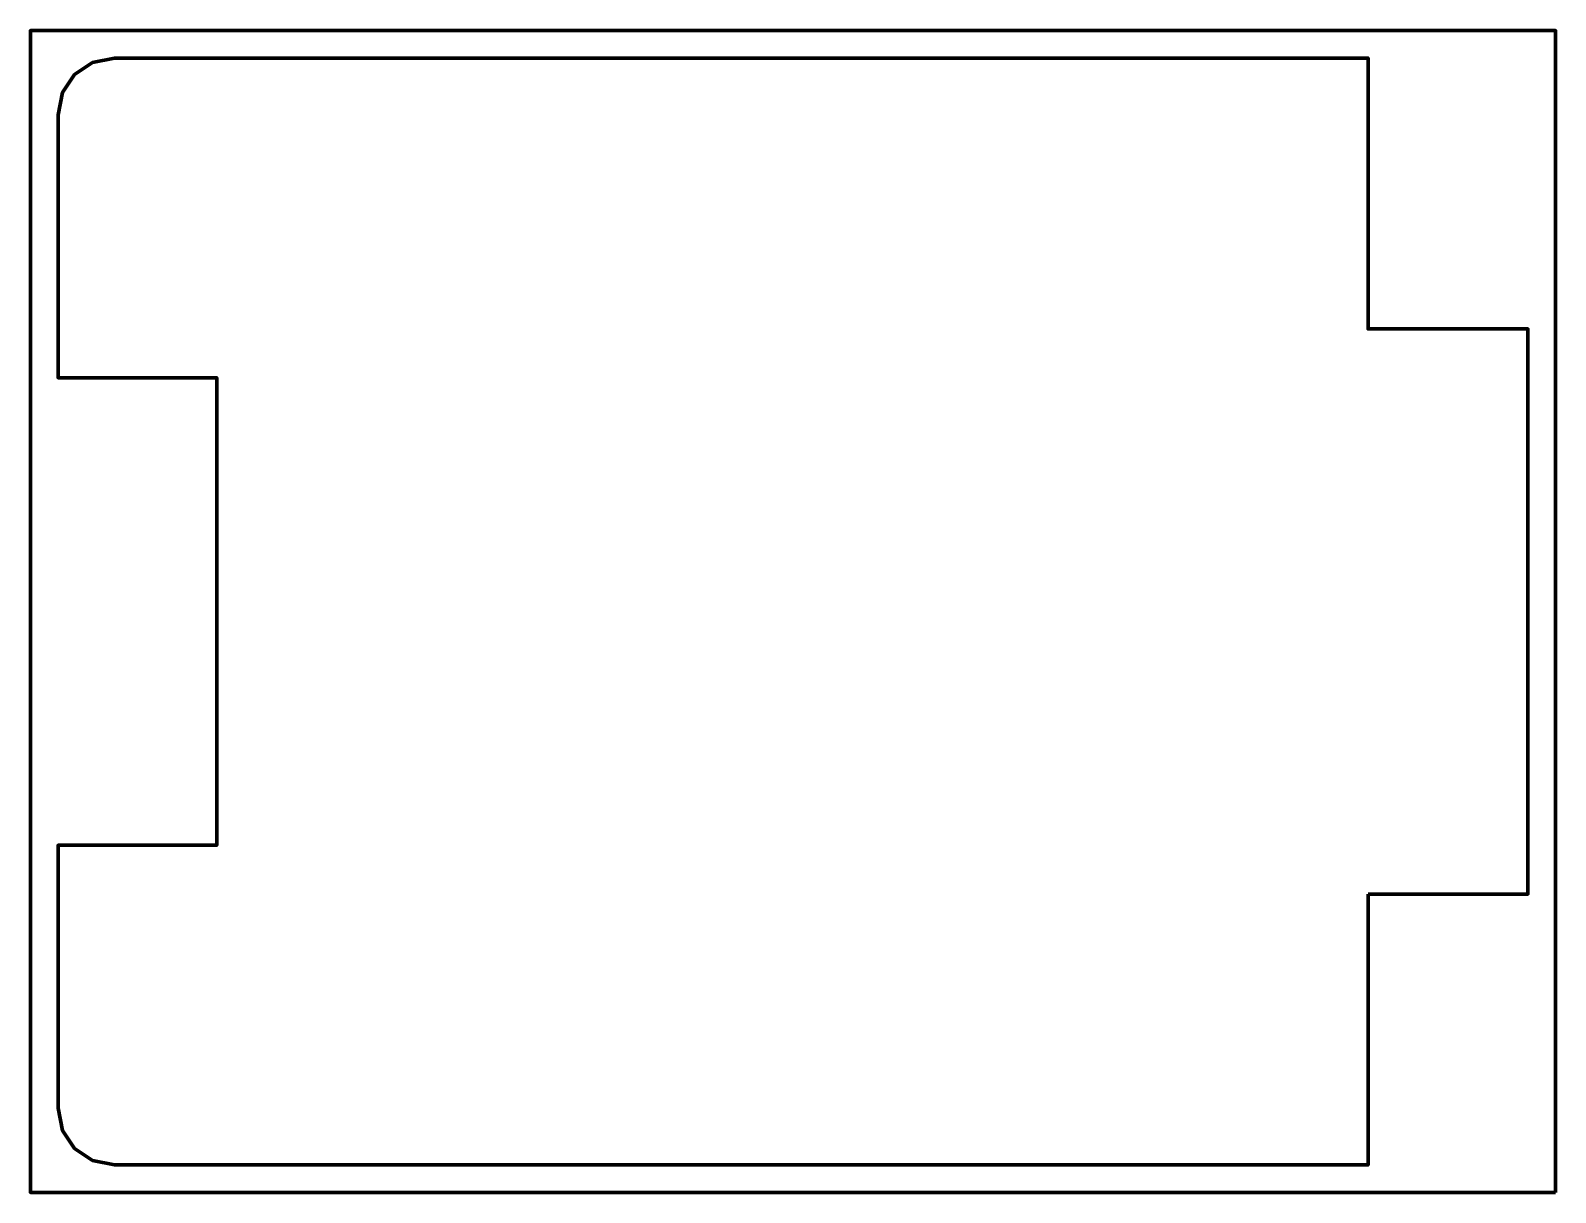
# Model space of a CAD drawing. Header units: millimetres. Extents: x -172 to 382, y -62 to 359.
import ezdxf

# ---------------------------------------------------------------- set-up
doc = ezdxf.new("R2010")
doc.units = ezdxf.units.MM
doc.header["$MEASUREMENT"] = 0
doc.layers.get('0').update_dxf_attribs({"lineweight": 0})
doc.layers.add('Safety', color=7, linetype='Continuous', lineweight=0)

msp = doc.modelspace()

# ---------------------------------------------------------------- linework, layer by layer
at = {"color": 1, "lineweight": 106, "true_color": 0xff0000}
msp.add_lwpolyline([(313.96, 45.86), (328.48, 45.86), (343, 45.86), (357.52, 45.86), (372.04, 45.86), (372.04, 97.18), (372.04, 148.5), (372.04, 199.82), (372.04, 251.14), (357.52, 251.14), (343, 251.14), (328.48, 251.14), (313.96, 251.14), (313.96, 275.73), (313.96, 300.32), (313.96, 324.91), (313.96, 349.5), (200.1, 349.5), (86.25, 349.5), (-27.61, 349.5), (-141.46, 349.5), (-149.47, 347.88), (-156.01, 343.47), (-160.42, 336.93), (-162.04, 328.92), (-162.04, 305.04), (-162.04, 281.17), (-162.04, 257.29), (-162.04, 233.41), (-147.61, 233.41), (-133.19, 233.41), (-118.76, 233.41), (-104.34, 233.41), (-104.34, 190.95), (-104.34, 148.5), (-104.34, 106.05), (-104.34, 63.59), (-118.76, 63.59), (-133.19, 63.59), (-147.61, 63.59), (-162.04, 63.59), (-162.04, 39.71), (-162.04, 15.83), (-162.04, -8.04), (-162.04, -31.92), (-160.42, -39.93), (-156.01, -46.47), (-149.47, -50.88), (-141.46, -52.5), (-27.61, -52.5), (86.25, -52.5), (200.1, -52.5), (313.96, -52.5), (313.96, -27.91), (313.96, -3.32), (313.96, 21.27)], close=True, dxfattribs=at)
at = {"layer": 'Safety', "color": 1, "lineweight": 106, "true_color": 0xff0000}
msp.add_lwpolyline([(382.04, -62.5), (-172.04, -62.5), (-172.04, 359.5), (382.04, 359.5)], close=True, dxfattribs=at)

doc.saveas('drawing.dxf')
